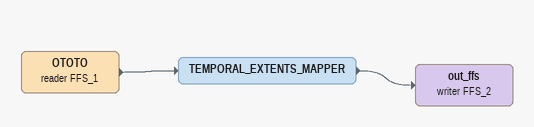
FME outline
OTOTO (reader FFS_1)
    -> TEMPORAL_EXTENTS_MAPPER
TEMPORAL_EXTENTS_MAPPER
    -> out_ffs (writer FFS_2)
out_ffs (writer FFS_2)
